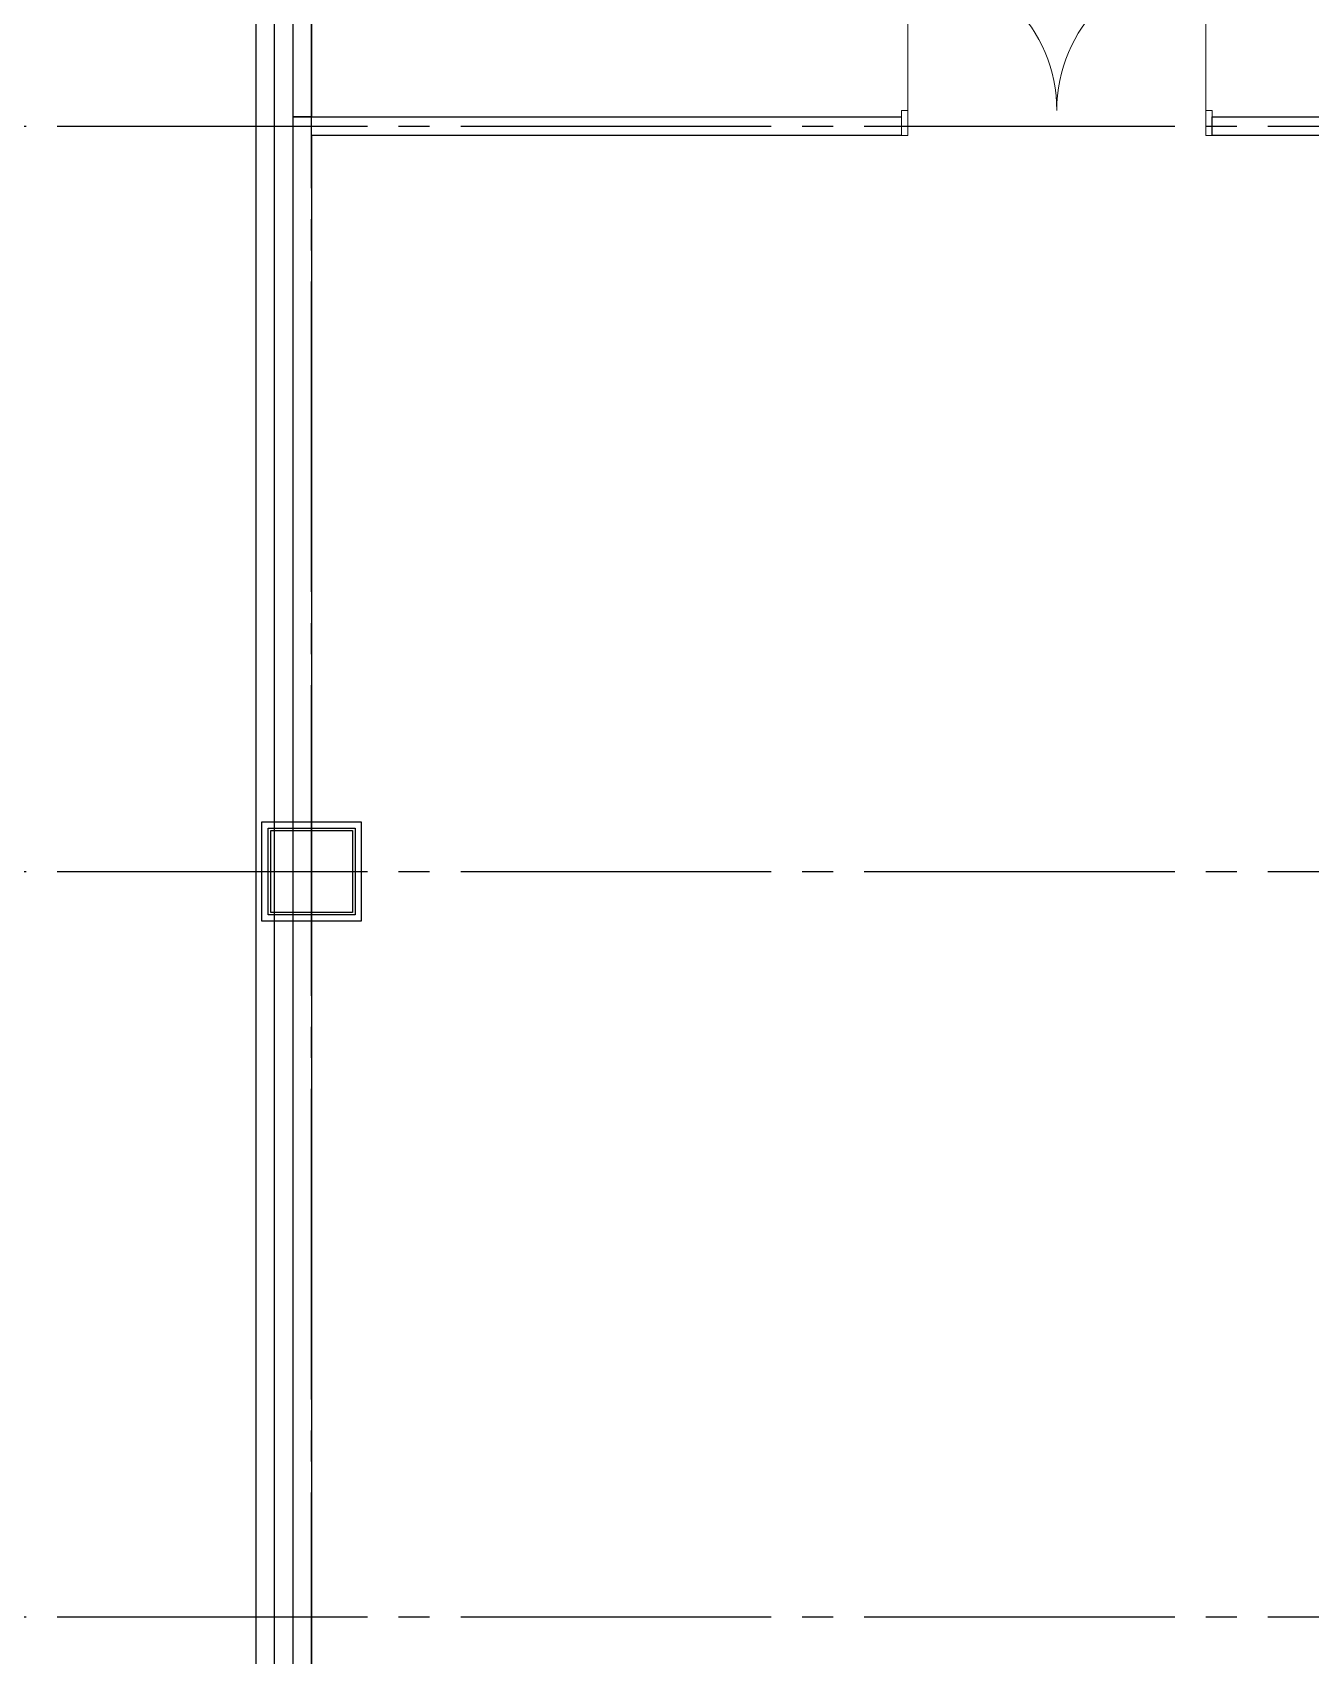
# Model space of a CAD drawing. Header units: millimetres. Extents: x -48783 to 40488, y 6477 to 32964.
# Drawn here: x 22275 to 23304, y 13319 to 14625 of the extents above; entities that cross this region are included whole.
import ezdxf

# ---------------------------------------------------------------- set-up
doc = ezdxf.new("R2010")
doc.units = ezdxf.units.MM
doc.header["$LTSCALE"] = 100
doc.linetypes.add('X-N-FAB-L20$0$COL-CEN-LIN', pattern=[3.25, 2.5, -0.25, 0.25, -0.25])
for name, color, linetype in [('0-XREF', 7, 'Continuous'), ('X-N-FAB-L20$0$08', 8, 'Continuous'), ('X-N-FAB-L20$0$200K新增範圍', 8, 'Continuous'), ('X-N-FAB-L20$0$BLOCK', 8, 'Continuous'), ('X-N-FAB-L20$0$CCL', 8, 'X-N-FAB-L20$0$COL-CEN-LIN'), ('X-N-FAB-L20$0$COL', 8, 'Continuous'), ('X-N-FAB-L20$0$COL-S', 8, 'Continuous')]:
    doc.layers.add(name, color=color, linetype=linetype)

# ---------------------------------------------------------------- blocks, each defined once
blk = doc.blocks.new('X-N-FAB-L20$0$X-NFAB-UPS_L10$0$A$C65aec59f')
at = {"lineweight": 0}
for p, q in [((0, 1200), (-1200, 1200)), ((0, 1250), (20, 1250)), ((0, 1250), (0, 1200)), ((200, 1250), (0, 1250)), ((0, 1250), (20, 1250)), ((0, 1250), (20, 1250)), ((0, 1200), (200, 1200)), ((20, 1250), (180, 1250)), ((20, 1250), (180, 1250)), ((20, 1250), (180, 1250)), ((180, 1250), (200, 1250)), ((180, 1250), (200, 1250)), ((180, 1250), (200, 1250)), ((200, 1200), (200, 1250)), ((0, -1200), (-1200, -1200)), ((200, -1200), (0, -1200)), ((0, -1200), (0, -1250)), ((0, -1250), (20, -1250)), ((0, -1250), (200, -1250)), ((0, -1250), (20, -1250)), ((0, -1250), (20, -1250)), ((20, -1250), (180, -1250)), ((20, -1250), (180, -1250)), ((20, -1250), (180, -1250)), ((180, -1250), (200, -1250)), ((180, -1250), (200, -1250)), ((180, -1250), (200, -1250)), ((200, -1250), (200, -1200))]:
    blk.add_line(p, q, dxfattribs=at)
for centre, major_axis in [((0, 1200), (-849, 849)), ((0, -1200), (849, 849))]:
    blk.add_ellipse(centre, major_axis=major_axis, ratio=1, start_param=0.785398, end_param=2.356194, dxfattribs=at)
blk = doc.blocks.new('X-N-FAB-L20$0$A$C0e4649b7')
for points in [[(150, 31533), (0, 31533), (0, 35808), (150, 35808)], [(7400, 31533), (13050, 31533), (13050, 31633), (13200, 31633), (13200, 31383), (7400, 31383)]]:
    blk.add_lwpolyline(points, close=True)
for points in [[(0, 16530), (0, 31533), (4900, 31533)], [(4900, 31383), (150, 31383), (150, 16530)]]:
    blk.add_lwpolyline(points)
at = {"xscale": -1.000000000000002, "rotation": 90}
blk.add_blockref('X-N-FAB-L20$0$X-NFAB-UPS_L10$0$A$C65aec59f', (6150, 31583), dxfattribs=at)
blk = doc.blocks.new('X-N-FAB-L20$0$A$C3a14f8e9')
at = {"layer": 'X-N-FAB-L20$0$COL'}
blk.add_lwpolyline([(0, 80), (80, 80), (80, 0), (0, 0)], close=True, dxfattribs=at)
at = {"layer": 'X-N-FAB-L20$0$COL-S'}
for points in [[(5, 75), (75, 75), (75, 5), (5, 5)], [(7, 73), (73, 73), (73, 7), (7, 7)]]:
    blk.add_lwpolyline(points, close=True, dxfattribs=at)
blk = doc.blocks.new('X-N-FAB-L20$0$A$C20c95bda')
at = {"layer": 'X-N-FAB-L20$0$CCL'}
for p, q in [((23520, 0), (23520, 9160)), ((240, 3950), (28330, 3950)), ((240, 3350), (28330, 3350)), ((240, 2750), (28330, 2750))]:
    blk.add_line(p, q, dxfattribs=at)
at = {"layer": 'X-N-FAB-L20$0$COL'}
blk.add_blockref('X-N-FAB-L20$0$A$C3a14f8e9', (23480, 3310), dxfattribs=at)
blk = doc.blocks.new('X-N-FAB-L20$0$A$C1d07c4d4')
at = {"layer": 'X-N-FAB-L20$0$08'}
blk.add_lwpolyline([(23172.4, 4232), (23172.4, 1446.1), (23187.4, 1446.1), (23187.4, 4232)], dxfattribs=at)
blk = doc.blocks.new('X-N-FAB-L20')
blk.add_blockref('X-N-FAB-L20$0$A$C1d07c4d4', (-717.4, 10625))
at = {"layer": 'X-N-FAB-L20$0$200K新增範圍', "xscale": 0.1, "yscale": 0.1, "zscale": 0.1}
blk.add_blockref('X-N-FAB-L20$0$A$C0e4649b7', (22485, 11404.2), dxfattribs=at)
at = {"layer": 'X-N-FAB-L20$0$BLOCK'}
blk.add_blockref('X-N-FAB-L20$0$A$C20c95bda', (-1020, 10600), dxfattribs=at)

msp = doc.modelspace()

# ---------------------------------------------------------------- block references
at = {"layer": '0-XREF'}
msp.add_blockref('X-N-FAB-L20', (0, 0), dxfattribs=at)

doc.saveas('drawing.dxf')
